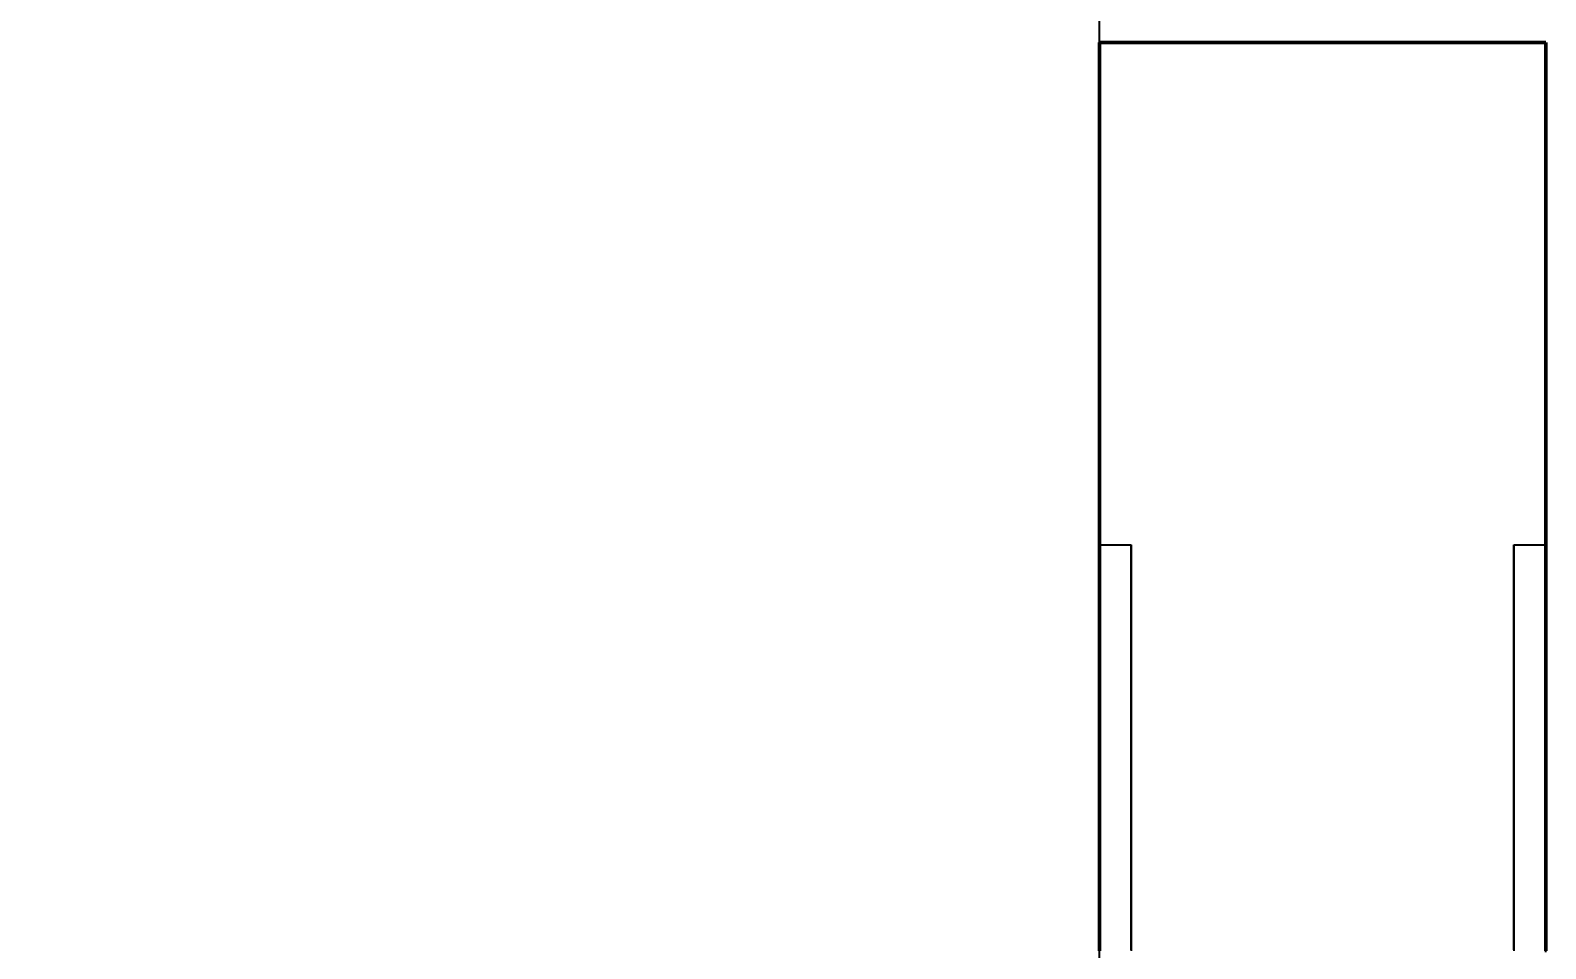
# Model space of a CAD drawing. Header units: millimetres. Extents: x 0 to 594, y 0 to 420.
# Drawn here: x 86.83 to 110.6, y 228.79 to 243.19 of the extents above; entities that cross this region are included whole.
import ezdxf

# ---------------------------------------------------------------- set-up
doc = ezdxf.new("R2010")
doc.units = ezdxf.units.MM
doc.linetypes.add('ISO02-TRAZOS', pattern=[3.75, 3, -0.75])
for name, color, linetype, lineweight in [('01-VISIBLE', 7, 'CONTINUOUS', 50), ('02-OCULTA', 4, 'ISO02-TRAZOS', 25), ('04-COTA', 3, 'CONTINUOUS', 25)]:
    doc.layers.add(name, color=color, linetype=linetype, lineweight=lineweight)
doc.styles.add('ISO3098', font='isocpeur.ttf')
doc.dimstyles.new('FLAMA-ISO', dxfattribs={"dimtxt": 3.5, "dimasz": 3, "dimexe": 2, "dimexo": 1, "dimgap": 1, "dimtad": 1, "dimdec": 1, "dimtxsty": 'ISO3098', "dimcen": 2.5, "dimclrd": 3, "dimclre": 3, "dimclrt": 3, "dimazin": 3, "dimtfac": 1, "dimtmove": 0, "dimatfit": 3, "dimlwd": 25, "dimlwe": 25})

msp = doc.modelspace()

# ---------------------------------------------------------------- linework, layer by layer
at = {"layer": '01-VISIBLE'}
msp.add_line((103.6, 243), (110.6, 243), dxfattribs=at)
for points in [[(103.6, 243), (103.6, 242.95), (103.6, 242.9), (103.6, 242.85), (103.6, 242.799), (103.6, 242.749), (103.6, 242.699), (103.6, 242.649), (103.6, 242.599), (103.6, 242.549), (103.6, 242.499), (103.6, 242.448), (103.6, 242.398), (103.6, 242.348), (103.6, 242.298), (103.6, 242.248), (103.6, 242.198), (103.6, 242.148), (103.6, 242.097), (103.6, 242.047), (103.6, 241.997), (103.6, 241.947), (103.6, 241.897), (103.6, 241.847), (103.6, 241.797), (103.6, 241.746), (103.6, 241.696), (103.6, 241.646), (103.6, 241.596), (103.6, 241.546), (103.6, 241.496), (103.6, 241.446), (103.6, 241.395), (103.6, 241.345), (103.6, 241.295), (103.6, 241.245), (103.6, 241.195), (103.6, 241.145), (103.6, 241.095), (103.6, 241.044), (103.6, 240.994), (103.6, 240.944), (103.6, 240.894), (103.6, 240.844), (103.6, 240.794), (103.6, 240.744), (103.6, 240.693), (103.6, 240.643), (103.6, 240.593), (103.6, 240.543), (103.6, 240.493), (103.6, 240.443), (103.6, 240.393), (103.6, 240.342), (103.6, 240.292), (103.6, 240.242), (103.6, 240.192), (103.6, 240.142), (103.6, 240.092), (103.6, 240.042), (103.6, 239.991), (103.6, 239.941), (103.6, 239.891), (103.6, 239.841), (103.6, 239.791), (103.6, 239.741), (103.6, 239.691), (103.6, 239.64), (103.6, 239.59), (103.6, 239.54), (103.6, 239.49), (103.6, 239.44), (103.6, 239.39), (103.6, 239.34), (103.6, 239.289), (103.6, 239.239), (103.6, 239.189), (103.6, 239.139), (103.6, 239.089), (103.6, 239.039), (103.6, 238.989), (103.6, 238.938), (103.6, 238.888), (103.6, 238.838), (103.6, 238.788), (103.6, 238.738), (103.6, 238.688), (103.6, 238.638), (103.6, 238.587), (103.6, 238.537), (103.6, 238.487), (103.6, 238.437), (103.6, 238.387), (103.6, 238.337), (103.6, 238.287), (103.6, 238.236), (103.6, 238.186), (103.6, 238.136), (103.6, 238.086), (103.6, 238.036), (103.6, 237.986), (103.6, 237.936), (103.6, 237.885), (103.6, 237.835), (103.6, 237.785), (103.6, 237.735), (103.6, 237.685), (103.6, 237.635), (103.6, 237.585), (103.6, 237.534), (103.6, 237.484), (103.6, 237.434), (103.6, 237.384), (103.6, 237.334), (103.6, 237.284), (103.6, 237.234), (103.6, 237.183), (103.6, 237.133), (103.6, 237.083), (103.6, 237.033), (103.6, 236.983), (103.6, 236.933), (103.6, 236.883), (103.6, 236.832), (103.6, 236.782), (103.6, 236.732), (103.6, 236.682), (103.6, 236.632), (103.6, 236.582), (103.6, 236.532), (103.6, 236.481), (103.6, 236.431), (103.6, 236.381), (103.6, 236.331), (103.6, 236.281), (103.6, 236.231), (103.6, 236.181), (103.6, 236.13), (103.6, 236.08), (103.6, 236.03), (103.6, 235.98), (103.6, 235.93), (103.6, 235.88), (103.6, 235.83), (103.6, 235.779), (103.6, 235.729), (103.6, 235.679), (103.6, 235.629), (103.6, 235.579), (103.6, 235.529), (103.6, 235.479), (103.6, 235.428), (103.6, 235.378), (103.6, 235.328), (103.6, 235.278), (103.6, 235.228), (103.6, 235.178), (103.6, 235.128), (103.6, 235.077), (103.6, 235.027), (103.6, 234.977), (103.6, 234.927), (103.6, 234.877), (103.6, 234.827), (103.6, 234.777), (103.6, 234.726), (103.6, 234.676), (103.6, 234.626), (103.6, 234.576), (103.6, 234.526), (103.6, 234.476), (103.6, 234.426), (103.6, 234.375), (103.6, 234.325), (103.6, 234.275), (103.6, 234.225), (103.6, 234.175), (103.6, 234.125), (103.6, 234.074), (103.6, 234.024), (103.6, 233.974), (103.6, 233.924), (103.6, 233.874), (103.6, 233.824), (103.6, 233.774), (103.6, 233.723), (103.6, 233.673), (103.6, 233.623), (103.6, 233.573), (103.6, 233.523), (103.6, 233.473), (103.6, 233.423), (103.6, 233.372), (103.6, 233.322), (103.6, 233.272), (103.6, 233.222), (103.6, 233.172), (103.6, 233.122), (103.6, 233.072), (103.6, 233.021), (103.6, 232.971), (103.6, 232.921), (103.6, 232.871), (103.6, 232.821), (103.6, 232.771), (103.6, 232.721), (103.6, 232.67), (103.6, 232.62), (103.6, 232.57), (103.6, 232.52), (103.6, 232.47), (103.6, 232.42), (103.6, 232.37), (103.6, 232.319), (103.6, 232.269), (103.6, 232.219), (103.6, 232.169), (103.6, 232.119), (103.6, 232.069), (103.6, 232.019), (103.6, 231.968), (103.6, 231.918), (103.6, 231.868), (103.6, 231.818), (103.6, 231.768), (103.6, 231.718), (103.6, 231.668), (103.6, 231.617), (103.6, 231.567), (103.6, 231.517), (103.6, 231.467), (103.6, 231.417), (103.6, 231.367), (103.6, 231.317), (103.6, 231.266), (103.6, 231.216), (103.6, 231.166), (103.6, 231.116), (103.6, 231.066), (103.6, 231.016), (103.6, 230.966), (103.6, 230.915), (103.6, 230.865), (103.6, 230.815), (103.6, 230.765), (103.6, 230.715), (103.6, 230.665), (103.6, 230.615), (103.6, 230.564), (103.6, 230.514), (103.6, 230.464), (103.6, 230.414), (103.6, 230.364), (103.6, 230.314), (103.6, 230.264), (103.6, 230.213), (103.6, 230.163), (103.6, 230.113), (103.6, 230.063), (103.6, 230.013), (103.6, 229.963), (103.6, 229.913), (103.6, 229.862), (103.6, 229.812), (103.6, 229.762), (103.6, 229.712), (103.6, 229.662), (103.6, 229.612), (103.6, 229.562), (103.6, 229.511), (103.6, 229.461), (103.6, 229.411), (103.6, 229.361), (103.6, 229.311), (103.6, 229.261), (103.6, 229.211), (103.6, 229.16), (103.6, 229.11), (103.6, 229.06), (103.6, 229.01), (103.6, 228.96), (103.6, 228.91), (103.6, 228.86), (103.6, 228.809), (103.6, 228.759)], [(110.6, 243), (110.6, 242.95), (110.6, 242.9), (110.6, 242.85), (110.6, 242.799), (110.6, 242.749), (110.6, 242.699), (110.6, 242.649), (110.6, 242.599), (110.6, 242.549), (110.6, 242.499), (110.6, 242.448), (110.6, 242.398), (110.6, 242.348), (110.6, 242.298), (110.6, 242.248), (110.6, 242.198), (110.6, 242.148), (110.6, 242.097), (110.6, 242.047), (110.6, 241.997), (110.6, 241.947), (110.6, 241.897), (110.6, 241.847), (110.6, 241.797), (110.6, 241.746), (110.6, 241.696), (110.6, 241.646), (110.6, 241.596), (110.6, 241.546), (110.6, 241.496), (110.6, 241.446), (110.6, 241.395), (110.6, 241.345), (110.6, 241.295), (110.6, 241.245), (110.6, 241.195), (110.6, 241.145), (110.6, 241.095), (110.6, 241.044), (110.6, 240.994), (110.6, 240.944), (110.6, 240.894), (110.6, 240.844), (110.6, 240.794), (110.6, 240.744), (110.6, 240.693), (110.6, 240.643), (110.6, 240.593), (110.6, 240.543), (110.6, 240.493), (110.6, 240.443), (110.6, 240.393), (110.6, 240.342), (110.6, 240.292), (110.6, 240.242), (110.6, 240.192), (110.6, 240.142), (110.6, 240.092), (110.6, 240.042), (110.6, 239.991), (110.6, 239.941), (110.6, 239.891), (110.6, 239.841), (110.6, 239.791), (110.6, 239.741), (110.6, 239.691), (110.6, 239.64), (110.6, 239.59), (110.6, 239.54), (110.6, 239.49), (110.6, 239.44), (110.6, 239.39), (110.6, 239.34), (110.6, 239.289), (110.6, 239.239), (110.6, 239.189), (110.6, 239.139), (110.6, 239.089), (110.6, 239.039), (110.6, 238.989), (110.6, 238.938), (110.6, 238.888), (110.6, 238.838), (110.6, 238.788), (110.6, 238.738), (110.6, 238.688), (110.6, 238.638), (110.6, 238.587), (110.6, 238.537), (110.6, 238.487), (110.6, 238.437), (110.6, 238.387), (110.6, 238.337), (110.6, 238.287), (110.6, 238.236), (110.6, 238.186), (110.6, 238.136), (110.6, 238.086), (110.6, 238.036), (110.6, 237.986), (110.6, 237.936), (110.6, 237.885), (110.6, 237.835), (110.6, 237.785), (110.6, 237.735), (110.6, 237.685), (110.6, 237.635), (110.6, 237.585), (110.6, 237.534), (110.6, 237.484), (110.6, 237.434), (110.6, 237.384), (110.6, 237.334), (110.6, 237.284), (110.6, 237.234), (110.6, 237.183), (110.6, 237.133), (110.6, 237.083), (110.6, 237.033), (110.6, 236.983), (110.6, 236.933), (110.6, 236.883), (110.6, 236.832), (110.6, 236.782), (110.6, 236.732), (110.6, 236.682), (110.6, 236.632), (110.6, 236.582), (110.6, 236.532), (110.6, 236.481), (110.6, 236.431), (110.6, 236.381), (110.6, 236.331), (110.6, 236.281), (110.6, 236.231), (110.6, 236.181), (110.6, 236.13), (110.6, 236.08), (110.6, 236.03), (110.6, 235.98), (110.6, 235.93), (110.6, 235.88), (110.6, 235.83), (110.6, 235.779), (110.6, 235.729), (110.6, 235.679), (110.6, 235.629), (110.6, 235.579), (110.6, 235.529), (110.6, 235.479), (110.6, 235.428), (110.6, 235.378), (110.6, 235.328), (110.6, 235.278), (110.6, 235.228), (110.6, 235.178), (110.6, 235.128), (110.6, 235.077), (110.6, 235.027), (110.6, 234.977), (110.6, 234.927), (110.6, 234.877), (110.6, 234.827), (110.6, 234.777), (110.6, 234.726), (110.6, 234.676), (110.6, 234.626), (110.6, 234.576), (110.6, 234.526), (110.6, 234.476), (110.6, 234.426), (110.6, 234.375), (110.6, 234.325), (110.6, 234.275), (110.6, 234.225), (110.6, 234.175), (110.6, 234.125), (110.6, 234.074), (110.6, 234.024), (110.6, 233.974), (110.6, 233.924), (110.6, 233.874), (110.6, 233.824), (110.6, 233.774), (110.6, 233.723), (110.6, 233.673), (110.6, 233.623), (110.6, 233.573), (110.6, 233.523), (110.6, 233.473), (110.6, 233.423), (110.6, 233.372), (110.6, 233.322), (110.6, 233.272), (110.6, 233.222), (110.6, 233.172), (110.6, 233.122), (110.6, 233.072), (110.6, 233.021), (110.6, 232.971), (110.6, 232.921), (110.6, 232.871), (110.6, 232.821), (110.6, 232.771), (110.6, 232.721), (110.6, 232.67), (110.6, 232.62), (110.6, 232.57), (110.6, 232.52), (110.6, 232.47), (110.6, 232.42), (110.6, 232.37), (110.6, 232.319), (110.6, 232.269), (110.6, 232.219), (110.6, 232.169), (110.6, 232.119), (110.6, 232.069), (110.6, 232.019), (110.6, 231.968), (110.6, 231.918), (110.6, 231.868), (110.6, 231.818), (110.6, 231.768), (110.6, 231.718), (110.6, 231.668), (110.6, 231.617), (110.6, 231.567), (110.6, 231.517), (110.6, 231.467), (110.6, 231.417), (110.6, 231.367), (110.6, 231.317), (110.6, 231.266), (110.6, 231.216), (110.6, 231.166), (110.6, 231.116), (110.6, 231.066), (110.6, 231.016), (110.6, 230.966), (110.6, 230.915), (110.6, 230.865), (110.6, 230.815), (110.6, 230.765), (110.6, 230.715), (110.6, 230.665), (110.6, 230.615), (110.6, 230.564), (110.6, 230.514), (110.6, 230.464), (110.6, 230.414), (110.6, 230.364), (110.6, 230.314), (110.6, 230.264), (110.6, 230.213), (110.6, 230.163), (110.6, 230.113), (110.6, 230.063), (110.6, 230.013), (110.6, 229.963), (110.6, 229.913), (110.6, 229.862), (110.6, 229.812), (110.6, 229.762), (110.6, 229.712), (110.6, 229.662), (110.6, 229.612), (110.6, 229.562), (110.6, 229.511), (110.6, 229.461), (110.6, 229.411), (110.6, 229.361), (110.6, 229.311), (110.6, 229.261), (110.6, 229.211), (110.6, 229.16), (110.6, 229.11), (110.6, 229.06), (110.6, 229.01), (110.6, 228.96), (110.6, 228.91), (110.6, 228.86), (110.6, 228.809), (110.6, 228.759)]]:
    msp.add_lwpolyline(points, dxfattribs=at)
at = {"layer": '02-OCULTA'}
for p, q in [((103.6, 235.125), (104.1, 235.125)), ((110.1, 235.125), (110.6, 235.125))]:
    msp.add_line(p, q, dxfattribs=at)
for points in [[(103.6, 228.737), (103.6, 228.825), (103.6, 228.912), (103.6, 229), (103.6, 229.087), (103.6, 229.175), (103.6, 229.262), (103.6, 229.35), (103.6, 229.437), (103.6, 229.525), (103.6, 229.612), (103.6, 229.7), (103.6, 229.787), (103.6, 229.875), (103.6, 229.962), (103.6, 230.05), (103.6, 230.137), (103.6, 230.225), (103.6, 230.312), (103.6, 230.4), (103.6, 230.487), (103.6, 230.575), (103.6, 230.662), (103.6, 230.75), (103.6, 230.837), (103.6, 230.925), (103.6, 231.012), (103.6, 231.1), (103.6, 231.187), (103.6, 231.275), (103.6, 231.362), (103.6, 231.45), (103.6, 231.537), (103.6, 231.625), (103.6, 231.712), (103.6, 231.8), (103.6, 231.887), (103.6, 231.975), (103.6, 232.062), (103.6, 232.15), (103.6, 232.237), (103.6, 232.325), (103.6, 232.412), (103.6, 232.5), (103.6, 232.587), (103.6, 232.675), (103.6, 232.762), (103.6, 232.85), (103.6, 232.937), (103.6, 233.025), (103.6, 233.112), (103.6, 233.2), (103.6, 233.287), (103.6, 233.375), (103.6, 233.462), (103.6, 233.55), (103.6, 233.637), (103.6, 233.725), (103.6, 233.812), (103.6, 233.9), (103.6, 233.987), (103.6, 234.075), (103.6, 234.162), (103.6, 234.25), (103.6, 234.337), (103.6, 234.425), (103.6, 234.512), (103.6, 234.6), (103.6, 234.687), (103.6, 234.775), (103.6, 234.862), (103.6, 234.95), (103.6, 235.037), (103.6, 235.125), (103.6, 235.212), (103.6, 235.3), (103.6, 235.387), (103.6, 235.475), (103.6, 235.562), (103.6, 235.65), (103.6, 235.737), (103.6, 235.825), (103.6, 235.912), (103.6, 236), (103.6, 236.087), (103.6, 236.175), (103.6, 236.262), (103.6, 236.35), (103.6, 236.437), (103.6, 236.525), (103.6, 236.612), (103.6, 236.7), (103.6, 236.787), (103.6, 236.875), (103.6, 236.962), (103.6, 237.05), (103.6, 237.137), (103.6, 237.225), (103.6, 237.312), (103.6, 237.4), (103.6, 237.487), (103.6, 237.575), (103.6, 237.662), (103.6, 237.75), (103.6, 237.837), (103.6, 237.925), (103.6, 238.012), (103.6, 238.1), (103.6, 238.187), (103.6, 238.275), (103.6, 238.362), (103.6, 238.45), (103.6, 238.537), (103.6, 238.625), (103.6, 238.712), (103.6, 238.8), (103.6, 238.887), (103.6, 238.975), (103.6, 239.062), (103.6, 239.15), (103.6, 239.237), (103.6, 239.325), (103.6, 239.412), (103.6, 239.5), (103.6, 239.587), (103.6, 239.675), (103.6, 239.762), (103.6, 239.85), (103.6, 239.937), (103.6, 240.025), (103.6, 240.112), (103.6, 240.2), (103.6, 240.287), (103.6, 240.375), (103.6, 240.462), (103.6, 240.55), (103.6, 240.637), (103.6, 240.725), (103.6, 240.812), (103.6, 240.9), (103.6, 240.987), (103.6, 241.075), (103.6, 241.162), (103.6, 241.25), (103.6, 241.337), (103.6, 241.425), (103.6, 241.512), (103.6, 241.6), (103.6, 241.687), (103.6, 241.775), (103.6, 241.862), (103.6, 241.95), (103.6, 242.037), (103.6, 242.125), (103.6, 242.212), (103.6, 242.3), (103.6, 242.387), (103.6, 242.475), (103.6, 242.562), (103.6, 242.65), (103.6, 242.737), (103.6, 242.825), (103.6, 242.912), (103.6, 243)], [(110.6, 228.737), (110.6, 228.825), (110.6, 228.912), (110.6, 229), (110.6, 229.087), (110.6, 229.175), (110.6, 229.262), (110.6, 229.35), (110.6, 229.437), (110.6, 229.525), (110.6, 229.612), (110.6, 229.7), (110.6, 229.787), (110.6, 229.875), (110.6, 229.962), (110.6, 230.05), (110.6, 230.137), (110.6, 230.225), (110.6, 230.312), (110.6, 230.4), (110.6, 230.487), (110.6, 230.575), (110.6, 230.662), (110.6, 230.75), (110.6, 230.837), (110.6, 230.925), (110.6, 231.012), (110.6, 231.1), (110.6, 231.187), (110.6, 231.275), (110.6, 231.362), (110.6, 231.45), (110.6, 231.537), (110.6, 231.625), (110.6, 231.712), (110.6, 231.8), (110.6, 231.887), (110.6, 231.975), (110.6, 232.062), (110.6, 232.15), (110.6, 232.237), (110.6, 232.325), (110.6, 232.412), (110.6, 232.5), (110.6, 232.587), (110.6, 232.675), (110.6, 232.762), (110.6, 232.85), (110.6, 232.937), (110.6, 233.025), (110.6, 233.112), (110.6, 233.2), (110.6, 233.287), (110.6, 233.375), (110.6, 233.462), (110.6, 233.55), (110.6, 233.637), (110.6, 233.725), (110.6, 233.812), (110.6, 233.9), (110.6, 233.987), (110.6, 234.075), (110.6, 234.162), (110.6, 234.25), (110.6, 234.337), (110.6, 234.425), (110.6, 234.512), (110.6, 234.6), (110.6, 234.687), (110.6, 234.775), (110.6, 234.862), (110.6, 234.95), (110.6, 235.037), (110.6, 235.125), (110.6, 235.212), (110.6, 235.3), (110.6, 235.387), (110.6, 235.475), (110.6, 235.562), (110.6, 235.65), (110.6, 235.737), (110.6, 235.825), (110.6, 235.912), (110.6, 236), (110.6, 236.087), (110.6, 236.175), (110.6, 236.262), (110.6, 236.35), (110.6, 236.437), (110.6, 236.525), (110.6, 236.612), (110.6, 236.7), (110.6, 236.787), (110.6, 236.875), (110.6, 236.962), (110.6, 237.05), (110.6, 237.137), (110.6, 237.225), (110.6, 237.312), (110.6, 237.4), (110.6, 237.487), (110.6, 237.575), (110.6, 237.662), (110.6, 237.75), (110.6, 237.837), (110.6, 237.925), (110.6, 238.012), (110.6, 238.1), (110.6, 238.187), (110.6, 238.275), (110.6, 238.362), (110.6, 238.45), (110.6, 238.537), (110.6, 238.625), (110.6, 238.712), (110.6, 238.8), (110.6, 238.887), (110.6, 238.975), (110.6, 239.062), (110.6, 239.15), (110.6, 239.237), (110.6, 239.325), (110.6, 239.412), (110.6, 239.5), (110.6, 239.587), (110.6, 239.675), (110.6, 239.762), (110.6, 239.85), (110.6, 239.937), (110.6, 240.025), (110.6, 240.112), (110.6, 240.2), (110.6, 240.287), (110.6, 240.375), (110.6, 240.462), (110.6, 240.55), (110.6, 240.637), (110.6, 240.725), (110.6, 240.812), (110.6, 240.9), (110.6, 240.987), (110.6, 241.075), (110.6, 241.162), (110.6, 241.25), (110.6, 241.337), (110.6, 241.425), (110.6, 241.512), (110.6, 241.6), (110.6, 241.687), (110.6, 241.775), (110.6, 241.862), (110.6, 241.95), (110.6, 242.037), (110.6, 242.125), (110.6, 242.212), (110.6, 242.3), (110.6, 242.387), (110.6, 242.475), (110.6, 242.562), (110.6, 242.65), (110.6, 242.737), (110.6, 242.825), (110.6, 242.912), (110.6, 243)], [(103.6, 228.775), (103.6, 228.825), (103.6, 228.875), (103.6, 228.925), (103.6, 228.975), (103.6, 229.025), (103.6, 229.075), (103.6, 229.125), (103.6, 229.175), (103.6, 229.225), (103.6, 229.275), (103.6, 229.325), (103.6, 229.375), (103.6, 229.425), (103.6, 229.475), (103.6, 229.525), (103.6, 229.575), (103.6, 229.625), (103.6, 229.675), (103.6, 229.725), (103.6, 229.775), (103.6, 229.825), (103.6, 229.875), (103.6, 229.925), (103.6, 229.975), (103.6, 230.025), (103.6, 230.075), (103.6, 230.125), (103.6, 230.175), (103.6, 230.225), (103.6, 230.275), (103.6, 230.325), (103.6, 230.375), (103.6, 230.425), (103.6, 230.475), (103.6, 230.525), (103.6, 230.575), (103.6, 230.625), (103.6, 230.675), (103.6, 230.725), (103.6, 230.775), (103.6, 230.825), (103.6, 230.875), (103.6, 230.925), (103.6, 230.975), (103.6, 231.025), (103.6, 231.075), (103.6, 231.125), (103.6, 231.175), (103.6, 231.225), (103.6, 231.275), (103.6, 231.325), (103.6, 231.375), (103.6, 231.425), (103.6, 231.475), (103.6, 231.525), (103.6, 231.575), (103.6, 231.625), (103.6, 231.675), (103.6, 231.725), (103.6, 231.775), (103.6, 231.825), (103.6, 231.875), (103.6, 231.925), (103.6, 231.975), (103.6, 232.025), (103.6, 232.075), (103.6, 232.125), (103.6, 232.175), (103.6, 232.225), (103.6, 232.275), (103.6, 232.325), (103.6, 232.375), (103.6, 232.425), (103.6, 232.475), (103.6, 232.525), (103.6, 232.575), (103.6, 232.625), (103.6, 232.675), (103.6, 232.725), (103.6, 232.775), (103.6, 232.825), (103.6, 232.875), (103.6, 232.925), (103.6, 232.975), (103.6, 233.025), (103.6, 233.075), (103.6, 233.125), (103.6, 233.175), (103.6, 233.225), (103.6, 233.275), (103.6, 233.325), (103.6, 233.375), (103.6, 233.425), (103.6, 233.475), (103.6, 233.525), (103.6, 233.575), (103.6, 233.625), (103.6, 233.675), (103.6, 233.725), (103.6, 233.775), (103.6, 233.825), (103.6, 233.875), (103.6, 233.925), (103.6, 233.975), (103.6, 234.025), (103.6, 234.075), (103.6, 234.125), (103.6, 234.175), (103.6, 234.225), (103.6, 234.275), (103.6, 234.325), (103.6, 234.375), (103.6, 234.425), (103.6, 234.475), (103.6, 234.525), (103.6, 234.575), (103.6, 234.625), (103.6, 234.675), (103.6, 234.725), (103.6, 234.775), (103.6, 234.825), (103.6, 234.875), (103.6, 234.925), (103.6, 234.975), (103.6, 235.025), (103.6, 235.075), (103.6, 235.125)], [(103.6, 235.125), (103.6, 235.075), (103.6, 235.025), (103.6, 234.975), (103.6, 234.924), (103.6, 234.874), (103.6, 234.824), (103.6, 234.774), (103.6, 234.724), (103.6, 234.674), (103.6, 234.624), (103.6, 234.574), (103.6, 234.523), (103.6, 234.473), (103.6, 234.423), (103.6, 234.373), (103.6, 234.323), (103.6, 234.273), (103.6, 234.223), (103.6, 234.173), (103.6, 234.122), (103.6, 234.072), (103.6, 234.022), (103.6, 233.972), (103.6, 233.922), (103.6, 233.872), (103.6, 233.822), (103.6, 233.771), (103.6, 233.721), (103.6, 233.671), (103.6, 233.621), (103.6, 233.571), (103.6, 233.521), (103.6, 233.471), (103.6, 233.421), (103.6, 233.37), (103.6, 233.32), (103.6, 233.27), (103.6, 233.22), (103.6, 233.17), (103.6, 233.12), (103.6, 233.07), (103.6, 233.02), (103.6, 232.969), (103.6, 232.919), (103.6, 232.869), (103.6, 232.819), (103.6, 232.769), (103.6, 232.719), (103.6, 232.669), (103.6, 232.618), (103.6, 232.568), (103.6, 232.518), (103.6, 232.468), (103.6, 232.418), (103.6, 232.368), (103.6, 232.318), (103.6, 232.268), (103.6, 232.217), (103.6, 232.167), (103.6, 232.117), (103.6, 232.067), (103.6, 232.017), (103.6, 231.967), (103.6, 231.917), (103.6, 231.867), (103.6, 231.816), (103.6, 231.766), (103.6, 231.716), (103.6, 231.666), (103.6, 231.616), (103.6, 231.566), (103.6, 231.516), (103.6, 231.465), (103.6, 231.415), (103.6, 231.365), (103.6, 231.315), (103.6, 231.265), (103.6, 231.215), (103.6, 231.165), (103.6, 231.115), (103.6, 231.064), (103.6, 231.014), (103.6, 230.964), (103.6, 230.914), (103.6, 230.864), (103.6, 230.814), (103.6, 230.764), (103.6, 230.714), (103.6, 230.663), (103.6, 230.613), (103.6, 230.563), (103.6, 230.513), (103.6, 230.463), (103.6, 230.413), (103.6, 230.363), (103.6, 230.312), (103.6, 230.262), (103.6, 230.212), (103.6, 230.162), (103.6, 230.112), (103.6, 230.062), (103.6, 230.012), (103.6, 229.962), (103.6, 229.911), (103.6, 229.861), (103.6, 229.811), (103.6, 229.761), (103.6, 229.711), (103.6, 229.661), (103.6, 229.611), (103.6, 229.561), (103.6, 229.51), (103.6, 229.46), (103.6, 229.41), (103.6, 229.36), (103.6, 229.31), (103.6, 229.26), (103.6, 229.21), (103.6, 229.16), (103.6, 229.109), (103.6, 229.059), (103.6, 229.009), (103.6, 228.959), (103.6, 228.909), (103.6, 228.859), (103.6, 228.809), (103.6, 228.758)], [(104.1, 228.775), (104.1, 228.825), (104.1, 228.875), (104.1, 228.925), (104.1, 228.975), (104.1, 229.025), (104.1, 229.075), (104.1, 229.125), (104.1, 229.175), (104.1, 229.225), (104.1, 229.275), (104.1, 229.325), (104.1, 229.375), (104.1, 229.425), (104.1, 229.475), (104.1, 229.525), (104.1, 229.575), (104.1, 229.625), (104.1, 229.675), (104.1, 229.725), (104.1, 229.775), (104.1, 229.825), (104.1, 229.875), (104.1, 229.925), (104.1, 229.975), (104.1, 230.025), (104.1, 230.075), (104.1, 230.125), (104.1, 230.175), (104.1, 230.225), (104.1, 230.275), (104.1, 230.325), (104.1, 230.375), (104.1, 230.425), (104.1, 230.475), (104.1, 230.525), (104.1, 230.575), (104.1, 230.625), (104.1, 230.675), (104.1, 230.725), (104.1, 230.775), (104.1, 230.825), (104.1, 230.875), (104.1, 230.925), (104.1, 230.975), (104.1, 231.025), (104.1, 231.075), (104.1, 231.125), (104.1, 231.175), (104.1, 231.225), (104.1, 231.275), (104.1, 231.325), (104.1, 231.375), (104.1, 231.425), (104.1, 231.475), (104.1, 231.525), (104.1, 231.575), (104.1, 231.625), (104.1, 231.675), (104.1, 231.725), (104.1, 231.775), (104.1, 231.825), (104.1, 231.875), (104.1, 231.925), (104.1, 231.975), (104.1, 232.025), (104.1, 232.075), (104.1, 232.125), (104.1, 232.175), (104.1, 232.225), (104.1, 232.275), (104.1, 232.325), (104.1, 232.375), (104.1, 232.425), (104.1, 232.475), (104.1, 232.525), (104.1, 232.575), (104.1, 232.625), (104.1, 232.675), (104.1, 232.725), (104.1, 232.775), (104.1, 232.825), (104.1, 232.875), (104.1, 232.925), (104.1, 232.975), (104.1, 233.025), (104.1, 233.075), (104.1, 233.125), (104.1, 233.175), (104.1, 233.225), (104.1, 233.275), (104.1, 233.325), (104.1, 233.375), (104.1, 233.425), (104.1, 233.475), (104.1, 233.525), (104.1, 233.575), (104.1, 233.625), (104.1, 233.675), (104.1, 233.725), (104.1, 233.775), (104.1, 233.825), (104.1, 233.875), (104.1, 233.925), (104.1, 233.975), (104.1, 234.025), (104.1, 234.075), (104.1, 234.125), (104.1, 234.175), (104.1, 234.225), (104.1, 234.275), (104.1, 234.325), (104.1, 234.375), (104.1, 234.425), (104.1, 234.475), (104.1, 234.525), (104.1, 234.575), (104.1, 234.625), (104.1, 234.675), (104.1, 234.725), (104.1, 234.775), (104.1, 234.825), (104.1, 234.875), (104.1, 234.925), (104.1, 234.975), (104.1, 235.025), (104.1, 235.075), (104.1, 235.125)], [(104.1, 235.125), (104.1, 235.075), (104.1, 235.025), (104.1, 234.975), (104.1, 234.924), (104.1, 234.874), (104.1, 234.824), (104.1, 234.774), (104.1, 234.724), (104.1, 234.674), (104.1, 234.624), (104.1, 234.574), (104.1, 234.523), (104.1, 234.473), (104.1, 234.423), (104.1, 234.373), (104.1, 234.323), (104.1, 234.273), (104.1, 234.223), (104.1, 234.173), (104.1, 234.122), (104.1, 234.072), (104.1, 234.022), (104.1, 233.972), (104.1, 233.922), (104.1, 233.872), (104.1, 233.822), (104.1, 233.771), (104.1, 233.721), (104.1, 233.671), (104.1, 233.621), (104.1, 233.571), (104.1, 233.521), (104.1, 233.471), (104.1, 233.421), (104.1, 233.37), (104.1, 233.32), (104.1, 233.27), (104.1, 233.22), (104.1, 233.17), (104.1, 233.12), (104.1, 233.07), (104.1, 233.02), (104.1, 232.969), (104.1, 232.919), (104.1, 232.869), (104.1, 232.819), (104.1, 232.769), (104.1, 232.719), (104.1, 232.669), (104.1, 232.618), (104.1, 232.568), (104.1, 232.518), (104.1, 232.468), (104.1, 232.418), (104.1, 232.368), (104.1, 232.318), (104.1, 232.268), (104.1, 232.217), (104.1, 232.167), (104.1, 232.117), (104.1, 232.067), (104.1, 232.017), (104.1, 231.967), (104.1, 231.917), (104.1, 231.867), (104.1, 231.816), (104.1, 231.766), (104.1, 231.716), (104.1, 231.666), (104.1, 231.616), (104.1, 231.566), (104.1, 231.516), (104.1, 231.465), (104.1, 231.415), (104.1, 231.365), (104.1, 231.315), (104.1, 231.265), (104.1, 231.215), (104.1, 231.165), (104.1, 231.115), (104.1, 231.064), (104.1, 231.014), (104.1, 230.964), (104.1, 230.914), (104.1, 230.864), (104.1, 230.814), (104.1, 230.764), (104.1, 230.714), (104.1, 230.663), (104.1, 230.613), (104.1, 230.563), (104.1, 230.513), (104.1, 230.463), (104.1, 230.413), (104.1, 230.363), (104.1, 230.312), (104.1, 230.262), (104.1, 230.212), (104.1, 230.162), (104.1, 230.112), (104.1, 230.062), (104.1, 230.012), (104.1, 229.962), (104.1, 229.911), (104.1, 229.861), (104.1, 229.811), (104.1, 229.761), (104.1, 229.711), (104.1, 229.661), (104.1, 229.611), (104.1, 229.561), (104.1, 229.51), (104.1, 229.46), (104.1, 229.41), (104.1, 229.36), (104.1, 229.31), (104.1, 229.26), (104.1, 229.21), (104.1, 229.16), (104.1, 229.109), (104.1, 229.059), (104.1, 229.009), (104.1, 228.959), (104.1, 228.909), (104.1, 228.859), (104.1, 228.809), (104.1, 228.758)], [(110.1, 228.775), (110.1, 228.825), (110.1, 228.875), (110.1, 228.925), (110.1, 228.975), (110.1, 229.025), (110.1, 229.075), (110.1, 229.125), (110.1, 229.175), (110.1, 229.225), (110.1, 229.275), (110.1, 229.325), (110.1, 229.375), (110.1, 229.425), (110.1, 229.475), (110.1, 229.525), (110.1, 229.575), (110.1, 229.625), (110.1, 229.675), (110.1, 229.725), (110.1, 229.775), (110.1, 229.825), (110.1, 229.875), (110.1, 229.925), (110.1, 229.975), (110.1, 230.025), (110.1, 230.075), (110.1, 230.125), (110.1, 230.175), (110.1, 230.225), (110.1, 230.275), (110.1, 230.325), (110.1, 230.375), (110.1, 230.425), (110.1, 230.475), (110.1, 230.525), (110.1, 230.575), (110.1, 230.625), (110.1, 230.675), (110.1, 230.725), (110.1, 230.775), (110.1, 230.825), (110.1, 230.875), (110.1, 230.925), (110.1, 230.975), (110.1, 231.025), (110.1, 231.075), (110.1, 231.125), (110.1, 231.175), (110.1, 231.225), (110.1, 231.275), (110.1, 231.325), (110.1, 231.375), (110.1, 231.425), (110.1, 231.475), (110.1, 231.525), (110.1, 231.575), (110.1, 231.625), (110.1, 231.675), (110.1, 231.725), (110.1, 231.775), (110.1, 231.825), (110.1, 231.875), (110.1, 231.925), (110.1, 231.975), (110.1, 232.025), (110.1, 232.075), (110.1, 232.125), (110.1, 232.175), (110.1, 232.225), (110.1, 232.275), (110.1, 232.325), (110.1, 232.375), (110.1, 232.425), (110.1, 232.475), (110.1, 232.525), (110.1, 232.575), (110.1, 232.625), (110.1, 232.675), (110.1, 232.725), (110.1, 232.775), (110.1, 232.825), (110.1, 232.875), (110.1, 232.925), (110.1, 232.975), (110.1, 233.025), (110.1, 233.075), (110.1, 233.125), (110.1, 233.175), (110.1, 233.225), (110.1, 233.275), (110.1, 233.325), (110.1, 233.375), (110.1, 233.425), (110.1, 233.475), (110.1, 233.525), (110.1, 233.575), (110.1, 233.625), (110.1, 233.675), (110.1, 233.725), (110.1, 233.775), (110.1, 233.825), (110.1, 233.875), (110.1, 233.925), (110.1, 233.975), (110.1, 234.025), (110.1, 234.075), (110.1, 234.125), (110.1, 234.175), (110.1, 234.225), (110.1, 234.275), (110.1, 234.325), (110.1, 234.375), (110.1, 234.425), (110.1, 234.475), (110.1, 234.525), (110.1, 234.575), (110.1, 234.625), (110.1, 234.675), (110.1, 234.725), (110.1, 234.775), (110.1, 234.825), (110.1, 234.875), (110.1, 234.925), (110.1, 234.975), (110.1, 235.025), (110.1, 235.075), (110.1, 235.125)], [(110.1, 235.125), (110.1, 235.075), (110.1, 235.025), (110.1, 234.975), (110.1, 234.924), (110.1, 234.874), (110.1, 234.824), (110.1, 234.774), (110.1, 234.724), (110.1, 234.674), (110.1, 234.624), (110.1, 234.574), (110.1, 234.523), (110.1, 234.473), (110.1, 234.423), (110.1, 234.373), (110.1, 234.323), (110.1, 234.273), (110.1, 234.223), (110.1, 234.173), (110.1, 234.122), (110.1, 234.072), (110.1, 234.022), (110.1, 233.972), (110.1, 233.922), (110.1, 233.872), (110.1, 233.822), (110.1, 233.771), (110.1, 233.721), (110.1, 233.671), (110.1, 233.621), (110.1, 233.571), (110.1, 233.521), (110.1, 233.471), (110.1, 233.421), (110.1, 233.37), (110.1, 233.32), (110.1, 233.27), (110.1, 233.22), (110.1, 233.17), (110.1, 233.12), (110.1, 233.07), (110.1, 233.02), (110.1, 232.969), (110.1, 232.919), (110.1, 232.869), (110.1, 232.819), (110.1, 232.769), (110.1, 232.719), (110.1, 232.669), (110.1, 232.618), (110.1, 232.568), (110.1, 232.518), (110.1, 232.468), (110.1, 232.418), (110.1, 232.368), (110.1, 232.318), (110.1, 232.268), (110.1, 232.217), (110.1, 232.167), (110.1, 232.117), (110.1, 232.067), (110.1, 232.017), (110.1, 231.967), (110.1, 231.917), (110.1, 231.867), (110.1, 231.816), (110.1, 231.766), (110.1, 231.716), (110.1, 231.666), (110.1, 231.616), (110.1, 231.566), (110.1, 231.516), (110.1, 231.465), (110.1, 231.415), (110.1, 231.365), (110.1, 231.315), (110.1, 231.265), (110.1, 231.215), (110.1, 231.165), (110.1, 231.115), (110.1, 231.064), (110.1, 231.014), (110.1, 230.964), (110.1, 230.914), (110.1, 230.864), (110.1, 230.814), (110.1, 230.764), (110.1, 230.714), (110.1, 230.663), (110.1, 230.613), (110.1, 230.563), (110.1, 230.513), (110.1, 230.463), (110.1, 230.413), (110.1, 230.363), (110.1, 230.312), (110.1, 230.262), (110.1, 230.212), (110.1, 230.162), (110.1, 230.112), (110.1, 230.062), (110.1, 230.012), (110.1, 229.962), (110.1, 229.911), (110.1, 229.861), (110.1, 229.811), (110.1, 229.761), (110.1, 229.711), (110.1, 229.661), (110.1, 229.611), (110.1, 229.561), (110.1, 229.51), (110.1, 229.46), (110.1, 229.41), (110.1, 229.36), (110.1, 229.31), (110.1, 229.26), (110.1, 229.21), (110.1, 229.16), (110.1, 229.109), (110.1, 229.059), (110.1, 229.009), (110.1, 228.959), (110.1, 228.909), (110.1, 228.859), (110.1, 228.809), (110.1, 228.758)], [(110.6, 228.775), (110.6, 228.825), (110.6, 228.875), (110.6, 228.925), (110.6, 228.975), (110.6, 229.025), (110.6, 229.075), (110.6, 229.125), (110.6, 229.175), (110.6, 229.225), (110.6, 229.275), (110.6, 229.325), (110.6, 229.375), (110.6, 229.425), (110.6, 229.475), (110.6, 229.525), (110.6, 229.575), (110.6, 229.625), (110.6, 229.675), (110.6, 229.725), (110.6, 229.775), (110.6, 229.825), (110.6, 229.875), (110.6, 229.925), (110.6, 229.975), (110.6, 230.025), (110.6, 230.075), (110.6, 230.125), (110.6, 230.175), (110.6, 230.225), (110.6, 230.275), (110.6, 230.325), (110.6, 230.375), (110.6, 230.425), (110.6, 230.475), (110.6, 230.525), (110.6, 230.575), (110.6, 230.625), (110.6, 230.675), (110.6, 230.725), (110.6, 230.775), (110.6, 230.825), (110.6, 230.875), (110.6, 230.925), (110.6, 230.975), (110.6, 231.025), (110.6, 231.075), (110.6, 231.125), (110.6, 231.175), (110.6, 231.225), (110.6, 231.275), (110.6, 231.325), (110.6, 231.375), (110.6, 231.425), (110.6, 231.475), (110.6, 231.525), (110.6, 231.575), (110.6, 231.625), (110.6, 231.675), (110.6, 231.725), (110.6, 231.775), (110.6, 231.825), (110.6, 231.875), (110.6, 231.925), (110.6, 231.975), (110.6, 232.025), (110.6, 232.075), (110.6, 232.125), (110.6, 232.175), (110.6, 232.225), (110.6, 232.275), (110.6, 232.325), (110.6, 232.375), (110.6, 232.425), (110.6, 232.475), (110.6, 232.525), (110.6, 232.575), (110.6, 232.625), (110.6, 232.675), (110.6, 232.725), (110.6, 232.775), (110.6, 232.825), (110.6, 232.875), (110.6, 232.925), (110.6, 232.975), (110.6, 233.025), (110.6, 233.075), (110.6, 233.125), (110.6, 233.175), (110.6, 233.225), (110.6, 233.275), (110.6, 233.325), (110.6, 233.375), (110.6, 233.425), (110.6, 233.475), (110.6, 233.525), (110.6, 233.575), (110.6, 233.625), (110.6, 233.675), (110.6, 233.725), (110.6, 233.775), (110.6, 233.825), (110.6, 233.875), (110.6, 233.925), (110.6, 233.975), (110.6, 234.025), (110.6, 234.075), (110.6, 234.125), (110.6, 234.175), (110.6, 234.225), (110.6, 234.275), (110.6, 234.325), (110.6, 234.375), (110.6, 234.425), (110.6, 234.475), (110.6, 234.525), (110.6, 234.575), (110.6, 234.625), (110.6, 234.675), (110.6, 234.725), (110.6, 234.775), (110.6, 234.825), (110.6, 234.875), (110.6, 234.925), (110.6, 234.975), (110.6, 235.025), (110.6, 235.075), (110.6, 235.125)], [(110.6, 235.125), (110.6, 235.075), (110.6, 235.025), (110.6, 234.975), (110.6, 234.924), (110.6, 234.874), (110.6, 234.824), (110.6, 234.774), (110.6, 234.724), (110.6, 234.674), (110.6, 234.624), (110.6, 234.574), (110.6, 234.523), (110.6, 234.473), (110.6, 234.423), (110.6, 234.373), (110.6, 234.323), (110.6, 234.273), (110.6, 234.223), (110.6, 234.173), (110.6, 234.122), (110.6, 234.072), (110.6, 234.022), (110.6, 233.972), (110.6, 233.922), (110.6, 233.872), (110.6, 233.822), (110.6, 233.771), (110.6, 233.721), (110.6, 233.671), (110.6, 233.621), (110.6, 233.571), (110.6, 233.521), (110.6, 233.471), (110.6, 233.421), (110.6, 233.37), (110.6, 233.32), (110.6, 233.27), (110.6, 233.22), (110.6, 233.17), (110.6, 233.12), (110.6, 233.07), (110.6, 233.02), (110.6, 232.969), (110.6, 232.919), (110.6, 232.869), (110.6, 232.819), (110.6, 232.769), (110.6, 232.719), (110.6, 232.669), (110.6, 232.618), (110.6, 232.568), (110.6, 232.518), (110.6, 232.468), (110.6, 232.418), (110.6, 232.368), (110.6, 232.318), (110.6, 232.268), (110.6, 232.217), (110.6, 232.167), (110.6, 232.117), (110.6, 232.067), (110.6, 232.017), (110.6, 231.967), (110.6, 231.917), (110.6, 231.867), (110.6, 231.816), (110.6, 231.766), (110.6, 231.716), (110.6, 231.666), (110.6, 231.616), (110.6, 231.566), (110.6, 231.516), (110.6, 231.465), (110.6, 231.415), (110.6, 231.365), (110.6, 231.315), (110.6, 231.265), (110.6, 231.215), (110.6, 231.165), (110.6, 231.115), (110.6, 231.064), (110.6, 231.014), (110.6, 230.964), (110.6, 230.914), (110.6, 230.864), (110.6, 230.814), (110.6, 230.764), (110.6, 230.714), (110.6, 230.663), (110.6, 230.613), (110.6, 230.563), (110.6, 230.513), (110.6, 230.463), (110.6, 230.413), (110.6, 230.363), (110.6, 230.312), (110.6, 230.262), (110.6, 230.212), (110.6, 230.162), (110.6, 230.112), (110.6, 230.062), (110.6, 230.012), (110.6, 229.962), (110.6, 229.911), (110.6, 229.861), (110.6, 229.811), (110.6, 229.761), (110.6, 229.711), (110.6, 229.661), (110.6, 229.611), (110.6, 229.561), (110.6, 229.51), (110.6, 229.46), (110.6, 229.41), (110.6, 229.36), (110.6, 229.31), (110.6, 229.26), (110.6, 229.21), (110.6, 229.16), (110.6, 229.109), (110.6, 229.059), (110.6, 229.009), (110.6, 228.959), (110.6, 228.909), (110.6, 228.859), (110.6, 228.809), (110.6, 228.758)]]:
    msp.add_lwpolyline(points, dxfattribs=at)

# ---------------------------------------------------------------- dimensions: what is measured, and where the dimension line sits
at = {"layer": '04-COTA'}
msp.add_linear_dim(base=(71, 253), p1=(71, 225.5), p2=(103.6, 225.5), dimstyle='FLAMA-ISO', override={"dimlfac": 10}, dxfattribs=at).render()

doc.saveas('drawing.dxf')
